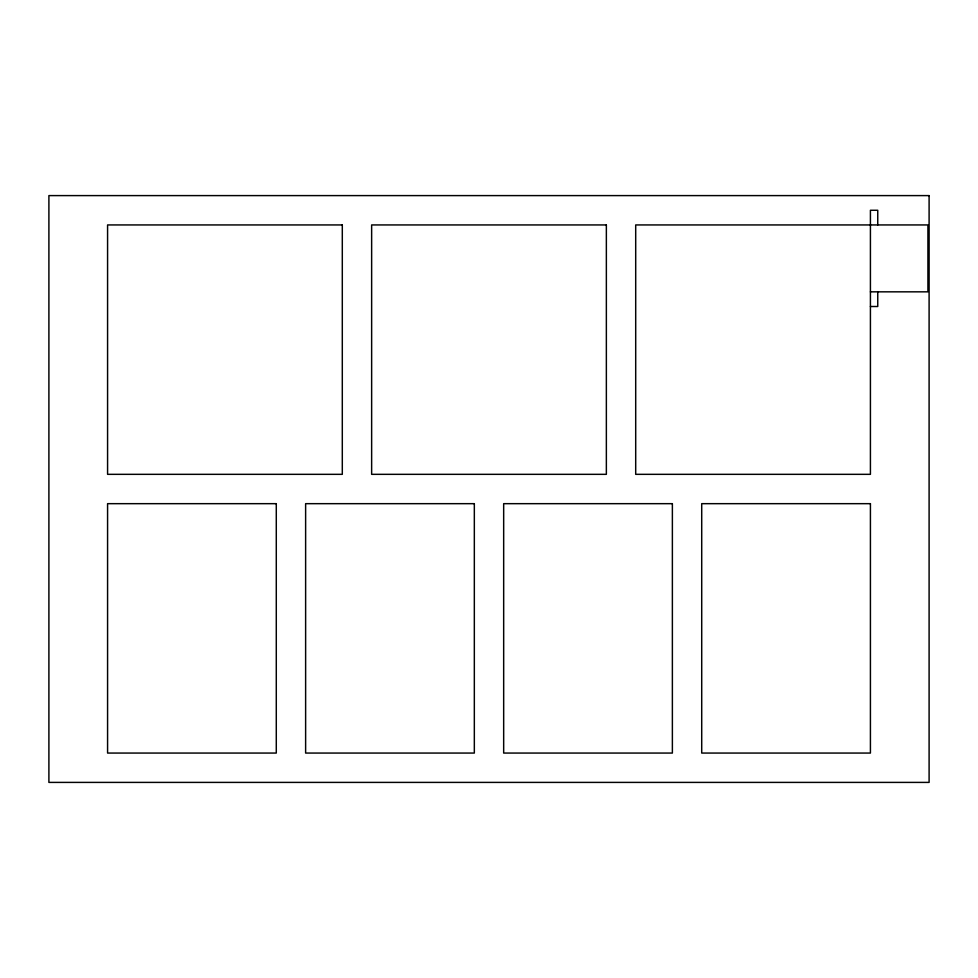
<?xml version="1.0" encoding="UTF-8"?>
<svg xmlns="http://www.w3.org/2000/svg" width="978" height="978" viewBox="0 0 978 978"><rect width="100%" height="100%" fill="white"/><g stroke="black" fill="none" stroke-linecap="round" stroke-linejoin="round"><path stroke-width="1.47" d="M870.42 291.835L927.926 291.835L927.926 224.94L635.7 224.94L635.7 474.33L870.42 474.33L870.42 210.27L877.755 210.27L877.755 224.94M870.42 306.505L877.755 306.505L877.755 291.835M929.1 195.6L48.9 195.6L48.9 782.4L929.1 782.4L929.1 195.6M342.3 224.94L107.58 224.94L107.58 474.33L342.3 474.33L342.3 224.94M606.36 224.94L371.64 224.94L371.64 474.33L606.36 474.33L606.36 224.94M276.285 503.67L107.58 503.67L107.58 753.06L276.285 753.06L276.285 503.67M474.33 503.67L305.625 503.67L305.625 753.06L474.33 753.06L474.33 503.67M672.375 503.67L503.67 503.67L503.67 753.06L672.375 753.06L672.375 503.67M870.42 503.67L701.715 503.67L701.715 753.06L870.42 753.06L870.42 503.67"/></g></svg>
